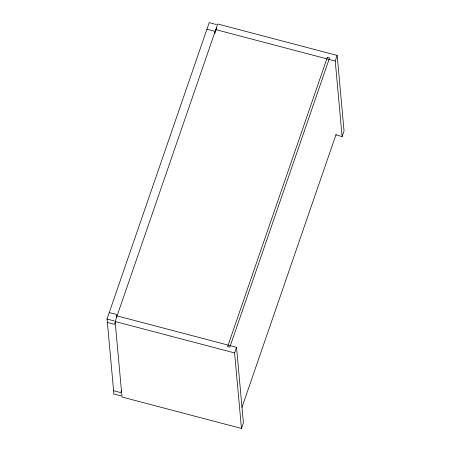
<?xml version="1.0" encoding="UTF-8"?>
<svg xmlns="http://www.w3.org/2000/svg" width="451" height="451" viewBox="0 0 451 451"><rect width="100%" height="100%" fill="white"/><g stroke="black" fill="none" stroke-linecap="round" stroke-linejoin="round"><path stroke-width="0.68" d="M216.457 24.551L209.157 22.606M113.776 393.988L121.082 395.882M209.072 23.029L107.062 318.891L113.855 393.56M107.349 322.082L107.31 322.431L114.492 324.314L115.236 322.324M117.08 315.892L236.533 347.321L243.405 422.829L241.465 428.45L122.012 397.015L115.14 321.512L217.72 23.993L337.173 55.428L344.045 130.937L342.106 136.552L336.001 134.945M116.786 317.707L116.499 314.37L109.227 312.611M214.744 33.707L216.756 27.877M113.567 390.374L113.528 390.724L120.705 392.607L121.454 390.617M241.465 428.45L234.599 352.941L236.533 347.321M342.106 136.552L335.234 61.048L337.173 55.428M241.956 407.388L336.181 134.099M114.266 320.943L106.955 319.032M215.781 29.614L335.234 61.048M115.14 321.512L234.599 352.941M214.439 33.729L214.174 31.068L206.902 29.309M327.347 57.35L227.62 346.599L229.813 347.174L329.54 57.925L327.347 57.35"/></g></svg>
